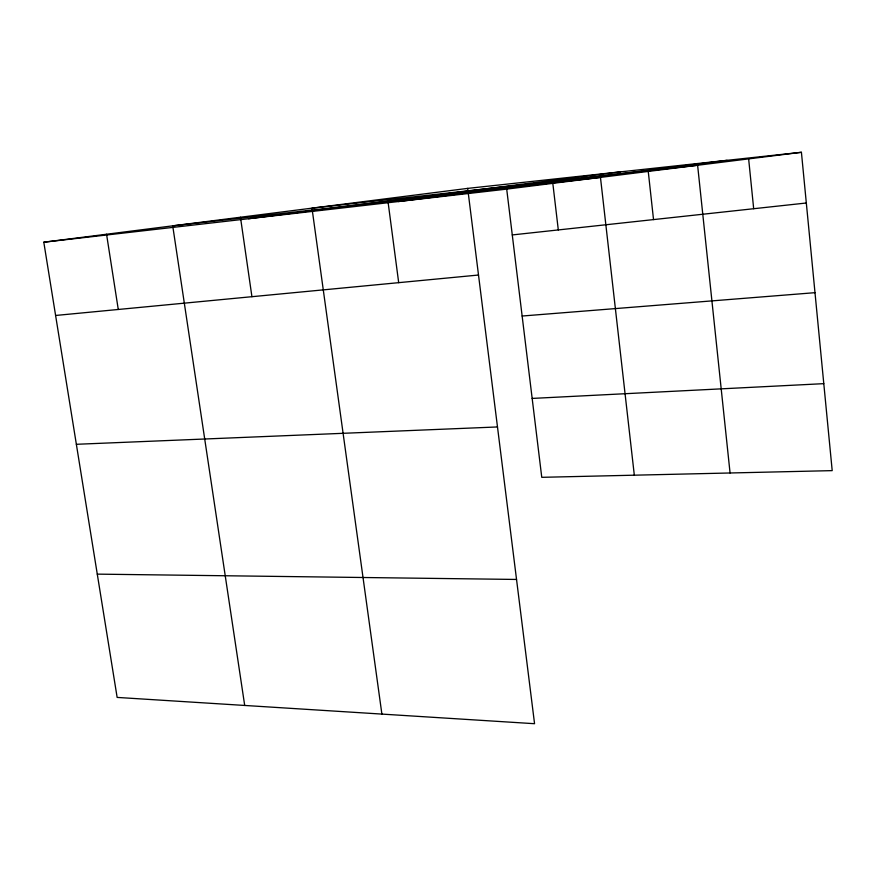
<?xml version="1.0" encoding="UTF-8"?>
<svg xmlns="http://www.w3.org/2000/svg" width="876" height="876" viewBox="0 0 876 876"><rect width="100%" height="100%" fill="white"/><g stroke="black" fill="none" stroke-linecap="round" stroke-linejoin="round"><path stroke-width="1.31" d="M43.8 242.203L467.685 188.384L801.42 152.293L832.2 470.631L541.762 477.321L506.7 189.117L43.8 242.203L117.143 697.416L534.557 723.707L467.685 188.384M248.521 218.726L620.69 171.838M398.251 201.557L727.091 160.33M506.7 189.117L801.42 152.293M512.274 234.932L806.325 203.002M55.604 315.47L478.504 275.031M522.14 316.028L814.998 292.672M532.159 398.427L823.79 383.655M76.365 444.296L497.48 426.951M97.28 574.13L516.533 579.452M106.554 234.231L118.271 309.469M244.7 705.454L172.714 225.833L600.465 177.401L634.323 475.186M240.462 217.237L251.927 296.69M381.892 714.093L311.987 208.159L697.614 165.257L730.069 472.985M387.608 198.556L398.69 282.663M552.822 183.358L558.308 229.939M648.251 171.433L653.529 219.591M748.641 158.885L753.678 208.718"/></g></svg>
